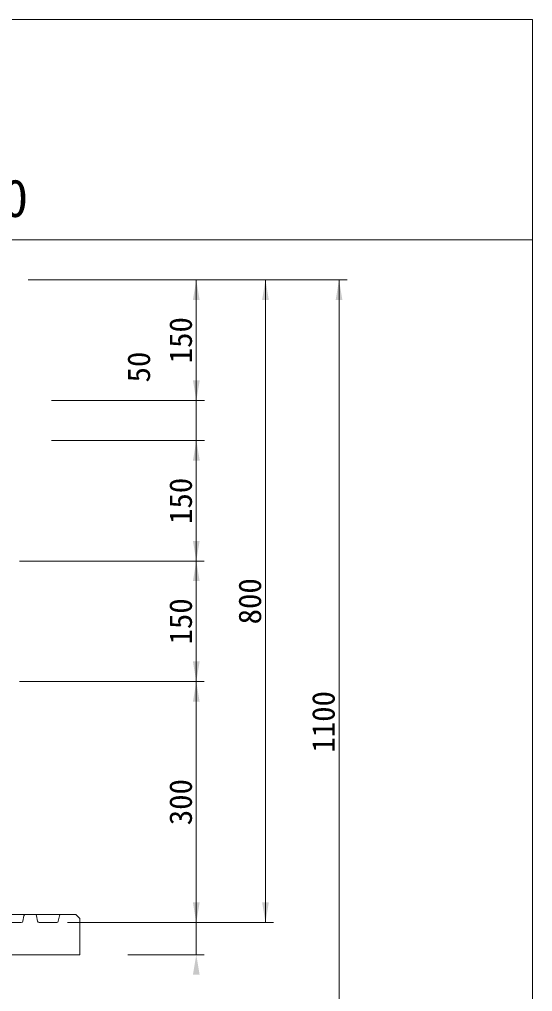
# Model space of a CAD drawing. Units: millimetres, scale not verified. Extents: x -6861 to 6861, y -3554 to 3095.
# Drawn here: x 6223 to 6861, y 1885 to 3095 of the extents above; entities that cross this region are included whole.
import ezdxf
from ezdxf.enums import TextEntityAlignment as Align

# ---------------------------------------------------------------- set-up
doc = ezdxf.new("R2010")
doc.units = ezdxf.units.MM
doc.header["$LTSCALE"] = 20
for name, color, linetype, lineweight in [('0-4_TEMP', 3, 'Continuous', 18), ('0-5_細線', 7, 'Continuous', 18), ('0-7_寸法', 1, 'Continuous', 18), ('0-A_枠線', 6, 'Continuous', 18)]:
    doc.layers.add(name, color=color, linetype=linetype, lineweight=lineweight)
doc.layers.add('0-8_注釈', color=1, linetype='Continuous')
doc.styles.add('ＭＳ ゴシック', font='')
doc.styles.get('ＭＳ ゴシック').set_extended_font_data('MS Gothic')

msp = doc.modelspace()

# ---------------------------------------------------------------- linework, layer by layer
at = {"layer": '0-4_TEMP'}
msp.add_line((1260.93, 2820.78), (6860.93, 2820.78), dxfattribs=at)
at = {"layer": '0-5_細線'}
for p, q in [((5815.16, 1980.78), (6230.44, 1980.78)), ((6228.48, 1979.17), (6227.12, 1972.38)), ((6230.44, 1980.78), (6292.8, 1980.78)), ((6230.44, 1980.78), (6242.16, 1980.78)), ((6245.48, 1972.38), (6244.12, 1979.17)), ((6272.48, 1979.17), (6271.12, 1972.38)), ((6297.8, 1975.78), (6292.8, 1980.78)), ((6297.8, 1975.78), (6297.8, 1930.78)), ((6022.8, 1970.78), (6225.16, 1970.78)), ((6269.16, 1970.78), (6247.44, 1970.78)), ((5747.8, 1930.78), (6297.8, 1930.78))]:
    msp.add_line(p, q, dxfattribs=at)
for centre, start, end in [((6225.16, 1972.78), 270, 348.691), ((6230.44, 1978.78), 90, 168.691), ((6242.16, 1978.78), 11.309, 90), ((6247.44, 1972.78), 191.309, 270), ((6269.16, 1972.78), 270, 348.691), ((6274.44, 1978.78), 90, 168.691)]:
    msp.add_arc(centre, 2, start, end, dxfattribs=at)
at = {"layer": '0-7_寸法'}
for p, q in [((6233.8, 2770.78), (6538.79, 2770.78)), ((6233.8, 2770.78), (6452.74, 2770.78)), ((6233.8, 2770.78), (6630.29, 2770.78)), ((6442.74, 1930.78), (6442.74, 2770.78)), ((6528.79, 1970.78), (6528.79, 2770.78)), ((6620.29, 1670.78), (6620.29, 2770.78)), ((6262.64, 2620.78), (6452.74, 2620.78)), ((6262.8, 2620.78), (6452.89, 2620.78)), ((6262.64, 2570.78), (6452.74, 2570.78)), ((6262.8, 2570.78), (6452.89, 2570.78)), ((6222.9, 2420.78), (6452.74, 2420.78)), ((6223.06, 2420.78), (6452.74, 2420.78)), ((6223.07, 2270.78), (6452.74, 2270.78)), ((6223.07, 2270.78), (6452.74, 2270.78)), ((6282.8, 1970.78), (6452.74, 1970.78)), ((6282.8, 1970.78), (6538.79, 1970.78)), ((6282.8, 1970.78), (6452.74, 1970.78)), ((6357.8, 1930.78), (6452.74, 1930.78))]:
    msp.add_line(p, q, dxfattribs=at)
for points in [[(6438.57, 2745.78), (6442.74, 2770.78), (6446.9, 2745.78)], [(6524.63, 2745.78), (6528.79, 2770.78), (6532.96, 2745.78)], [(6616.13, 2745.78), (6620.29, 2770.78), (6624.46, 2745.78)], [(6438.57, 2645.78), (6442.74, 2620.78), (6446.9, 2645.78)], [(6438.72, 2645.78), (6442.89, 2620.78), (6447.06, 2645.78)], [(6438.57, 2545.78), (6442.74, 2570.78), (6446.9, 2545.78)], [(6438.72, 2545.78), (6442.89, 2570.78), (6447.06, 2545.78)], [(6438.57, 2445.78), (6442.74, 2420.78), (6446.9, 2445.78)], [(6438.57, 2395.78), (6442.74, 2420.78), (6446.9, 2395.78)], [(6438.57, 2295.78), (6442.74, 2270.78), (6446.9, 2295.78)], [(6438.57, 2245.78), (6442.74, 2270.78), (6446.9, 2245.78)], [(6438.57, 1995.78), (6442.74, 1970.78), (6446.9, 1995.78)], [(6438.57, 1995.78), (6442.74, 1970.78), (6446.9, 1995.78)], [(6524.63, 1995.78), (6528.79, 1970.78), (6532.96, 1995.78)], [(6438.57, 1905.78), (6442.74, 1930.78), (6446.9, 1905.78)]]:
    msp.add_solid(points, dxfattribs=at)
at = {"layer": '0-A_枠線'}
for p, q in [((1260.93, 3094.96), (6860.93, 3094.96)), ((6860.93, 3094.96), (6860.93, -705.04))]:
    msp.add_line(p, q, dxfattribs=at)

# ---------------------------------------------------------------- texts
at = {"layer": '0-7_寸法', "style": 'ＭＳ ゴシック'}
for s, p in [('150', (6445.78, 2666.98)), ('50', (6393.73, 2643.12)), ('150', (6445.78, 2466.98)), ('800', (6531.83, 2341.98)), ('150', (6445.78, 2316.98)), ('1100', (6623.33, 2182.38)), ('300', (6445.78, 2091.98))]:
    msp.add_text(s, height=28.15, rotation=90, dxfattribs=at).set_placement(p, align=Align.BOTTOM_LEFT)
at = {"layer": '0-8_注釈', "style": 'ＭＳ ゴシック'}
msp.add_text('土被り h=1.10', height=46.92, dxfattribs=at).set_placement((5818.2, 2834.95), align=Align.BOTTOM_LEFT)

doc.saveas('drawing.dxf')
